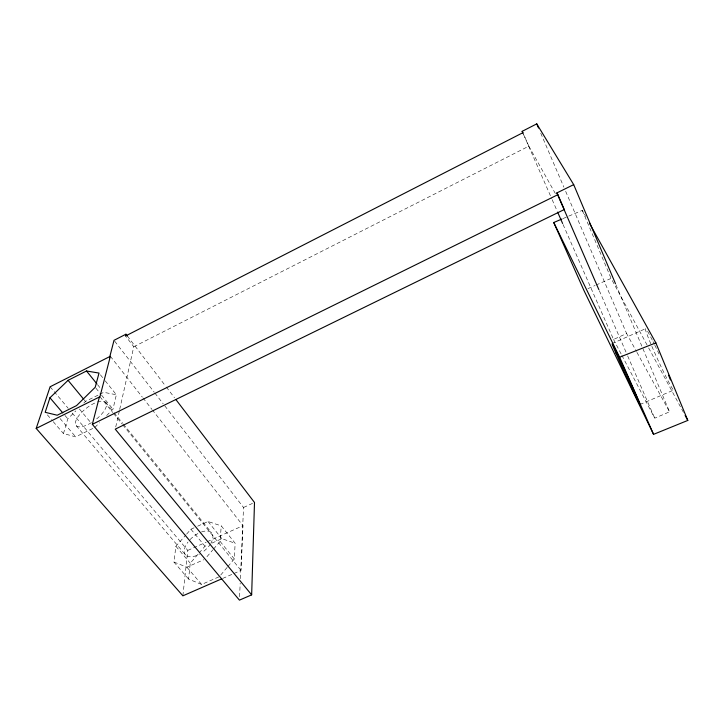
<?xml version="1.0" encoding="UTF-8"?>
<svg xmlns="http://www.w3.org/2000/svg" width="724" height="724" viewBox="0 0 724 724"><rect width="100%" height="100%" fill="white"/><g stroke="black" fill="none" stroke-linecap="round" stroke-linejoin="round"><path stroke-width="0.54" stroke-dasharray="3.62 2.71" d="M239.59 596.739L240.187 583.182M240.386 578.657L243.536 507.47L163.886 404.68M233.897 573.535L241.038 570.412L243.002 525.678L152.719 410.381M227.87 566.566L234.314 558.946L235.137 543.253L221.218 525.85L208.014 521.497L197.018 526.475M213.535 549.073L220.123 541.434L221.218 525.85M227.155 567.408L219.272 576.72L201.616 584.449L188.602 579.082L190.24 563.2L198.34 553.869M182.882 595.825L187.769 550.412L71.839 412.617M188.602 579.082L173.95 562.05L175.878 546.267L185.923 534.909M115.74 426.961L119.451 410.481M119.695 409.386L133.777 346.769L125.533 335.999M106.654 415.558L112.962 409.205L116.356 394.752L105.261 380.869M92.799 428.454L75.676 436.844L63.468 433.576L67.803 418.816L75.83 410.906M206.946 556.711L212.802 549.923M199.073 553.018L204.973 546.231L207.951 544.901M186.638 534.095L190.937 529.226L196.014 526.927M94.817 427.468L99.55 422.698M83.857 402.997L85.468 401.413L98.926 394.716M133.777 346.769L528.837 146.167L523.343 133.65M99.885 394.236L103.731 392.317L116.356 394.752M243.536 507.47L252.504 503.397M563.073 224.53L613.545 339.456L626.613 333.52L636.396 351.357M187.769 550.412L206.177 542.167M207.2 541.706L243.002 525.678M211.933 543.118L221.879 538.674L235.137 543.253M612.006 343.61L645.383 328.768M587.951 288.632L594.992 285.518M596.006 285.066L611.101 278.387L648.107 346.923M173.95 562.05L186.901 567.2L203.743 559.724M222.675 578.44L232.875 573.978M621.88 355.403L654.731 418.21L669.546 411.802L642.288 347.194M639.898 404.526L673.754 390.064M562.928 218.603L582.295 210.358L585.589 216.286M47.368 414.861L52.49 420.816M53.223 421.667L63.468 433.576M60.065 418.553L75.676 436.844M186.901 567.2L201.616 584.449M76.228 425.694L185.597 554.964A17.086 8.987 -39.7 0 0 199.39 554.186M64.952 415.449L67.803 418.816M175.878 546.267L190.24 563.2M50.101 386.779L68.219 408.309M79.378 408.96L91.305 423.259M84.075 399.729L85.468 401.413M190.937 529.226L204.973 546.231M99.939 396.734L112.763 412.526M113.478 413.404L122.03 423.929M122.745 424.807L241.038 570.412M95.912 388.164L100.889 394.299M101.595 395.177L112.962 409.205M220.123 541.434L234.314 558.946M105.541 402.137L113.36 411.775M114.066 412.653L122.6 423.16M123.315 424.038L211.453 532.647M97.532 384.643L100.283 388.055M208.014 521.497L221.879 538.674M100.401 374.806L104.564 380.01M110.356 356.28L142.302 397.078M142.99 397.965L152.022 409.494M114.709 341.212L154.185 392.164M154.882 393.06L163.19 403.784M127.343 335.99L165.624 386.118M166.303 387.014L174.511 397.757M528.837 146.167L555.634 194.05M636.939 352.353L669.546 411.802M648.65 347.918L683.51 412.481M613.545 339.456L621.364 354.407M523.524 134.447L551.715 198.638M552.168 199.679L557.163 211.064M599.327 290.677L627.246 354.959M627.699 356L654.731 418.21M540.756 133.207L563.887 187.181M565.67 191.335L626.613 333.52M582.295 210.358L611.101 278.387M615.898 284.668L641.844 346.153M672.913 389.331A33.82 1.756 65.3 0 1 655.021 353.511A33.82 1.756 65.3 0 1 645.998 329.004M647.555 331.33A33.82 1.756 65.3 0 1 652.514 340.561M653.075 341.656A33.82 1.756 65.3 0 1 654.378 344.271M654.822 345.185A33.82 1.756 65.3 0 1 659.048 353.991M97.487 401.983A18.824 7.394 -37.6 0 1 106.473 405.576A18.824 7.394 -37.6 0 1 94.717 420.418M91.45 422.635A18.824 7.394 -37.6 0 1 75.604 421.667A18.824 7.394 -37.6 0 1 96.564 402.309M201.471 531.968A17.086 8.987 -39.7 0 1 211.046 542.964M210.548 543.814A17.086 8.987 -39.7 0 1 202.204 552.439M185.652 555.018A17.086 8.987 -39.7 0 1 187.987 542.05M190.05 539.624A17.086 8.987 -39.7 0 1 198.711 533.145"/><path stroke-width="1.09" d="M99.378 397.042L92.337 424.309L239.436 600.133L251.653 594.866L254.504 502.492L175.878 399.548M127.343 335.99L125.967 334.198L125.533 335.999L522.918 132.682L522.158 131.343L536.755 123.867L573.689 184.629L615.463 283.627M109.514 357.774L114.012 340.325L125.967 334.198M49.956 397.766L45.178 412.309L57.232 415.223L76.572 405.594L95.206 387.286L99.016 373.068L86.509 370.996L68.065 380.326L49.956 397.766L62.807 412.915M36.2 428.427L50.101 386.779L110.356 356.28L99.939 396.734L36.2 428.427L182.882 595.825L221.653 578.883M563.29 207.734L556.865 192.937L573.689 184.629M92.337 424.309L557.851 194.693L564.295 209.526L115.243 429.151L251.653 594.866M589.436 223.209L655.872 342.868L687.8 420.427L653.564 434.355L583.924 290.414L553.751 222.512L561.905 219.037M553.751 222.512L619.608 357.213L655.872 342.868M68.065 380.326L83.378 398.879M86.509 370.996L96.844 383.792M556.865 192.937L557.851 194.693M685.121 415.458L687.8 420.427M522.158 131.343L523.072 133.415M557.625 212.105L562.62 223.49M619.608 357.213L653.564 434.355M563.743 208.765L598.875 289.645M536.755 123.867L538.529 128.021M668.533 375.213A33.82 1.756 65.3 0 1 670.478 379.955M615.862 352.977A33.557 0.597 65.4 0 0 639.346 403.684A33.557 0.597 65.4 0 0 622.64 365.394A33.557 0.597 65.4 0 0 615.862 352.977"/></g></svg>
